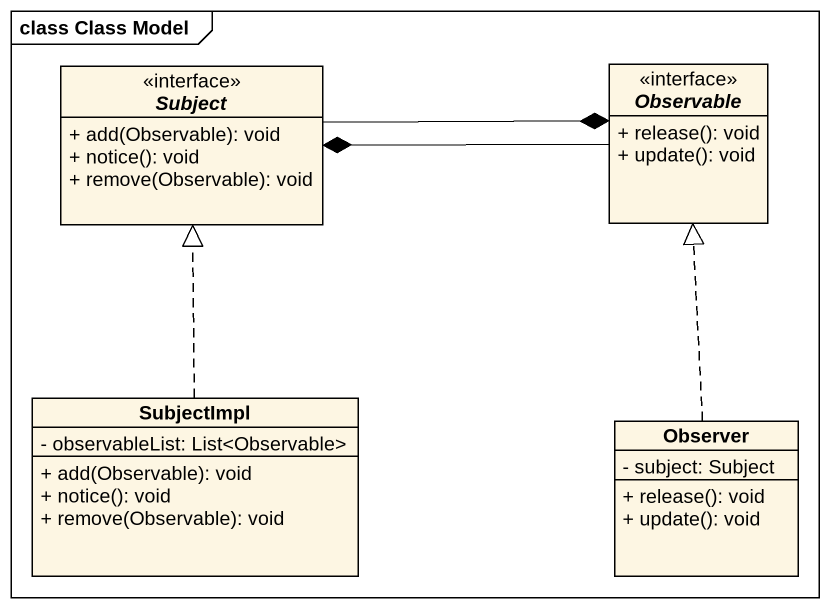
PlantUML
@startuml
mainframe class Class Model
hide circle
hide empty members
skinparam classAttributeIconSize 0
interface Subject <<interface>> {
  + add(Observable): void
  + notice(): void
  + remove(Observable): void
}
interface Observable <<interface>> {
  + release(): void
  + update(): void
}
class SubjectImpl {
  - observableList: List<Observable>
  + add(Observable): void
  + notice(): void
  + remove(Observable): void
}
class Observer {
  - subject: Subject
  + release(): void
  + update(): void
}
Subject -right-* Observable
Observable -left-* Subject
SubjectImpl .up.|> Subject
Observer .up.|> Observable
@enduml
